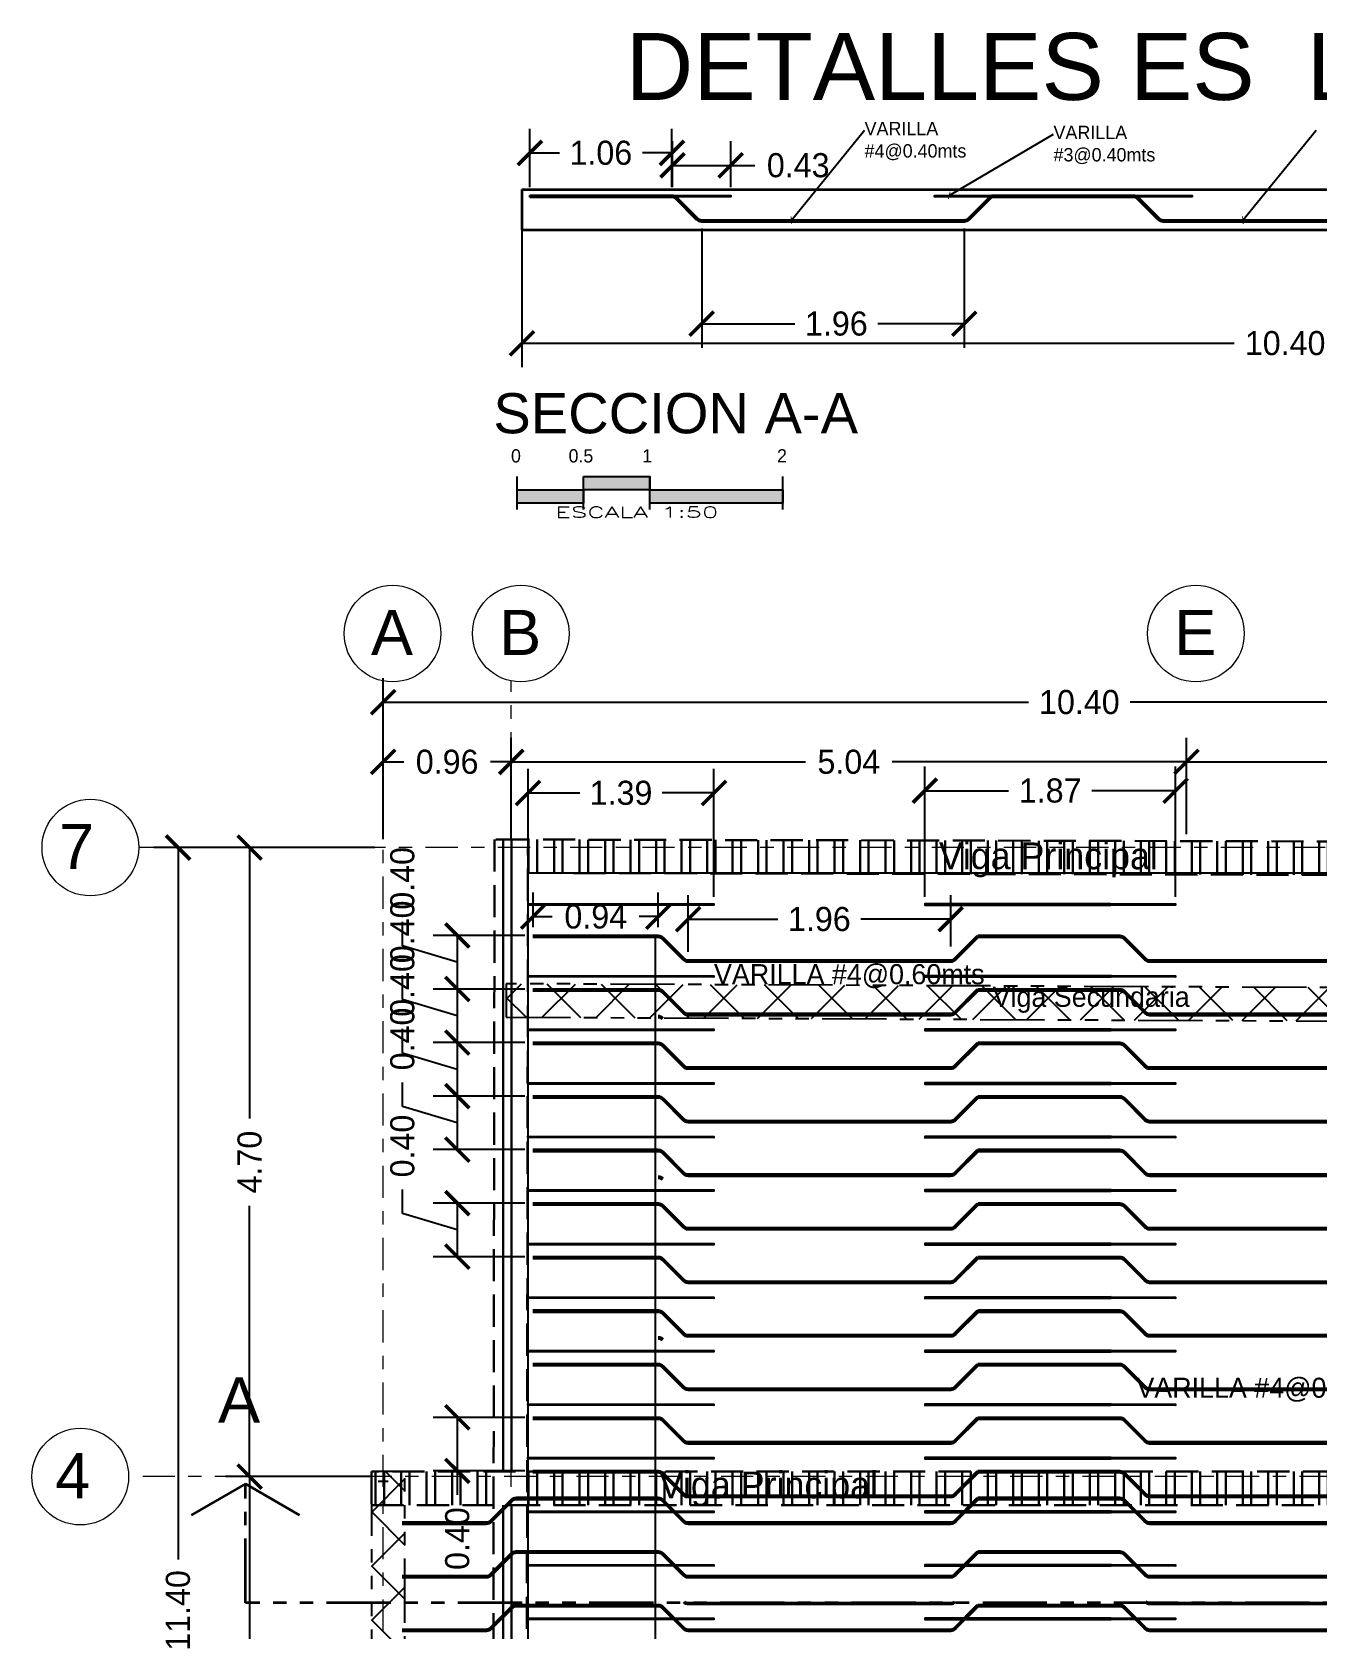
# Model space of a CAD drawing. Header units: millimetres. Extents: x -9559 to 23034, y -7226 to 22400.
# Drawn here: x 175.36 to 184.95, y -36.51 to -24.59 of the extents above; entities that cross this region are included whole.
import ezdxf
from ezdxf.enums import TextEntityAlignment as Align

# ---------------------------------------------------------------- set-up
doc = ezdxf.new("R2010")
doc.units = ezdxf.units.MM
doc.header["$LTSCALE"] = 0.02
for name, pattern in [('0', [0]), ('ACAD_ISO02W100', [15, 12, -3]), ('ACAD_ISO05W100', [33, 24, -3, 0, -3, 0, -3]), ('ACAD_ISO06W100', [36, 24, -3, 0, -3, 0, -3, 0, -3]), ('ACAD_ISO10W100', [18, 12, -3, 0, -3])]:
    doc.linetypes.add(name, pattern=pattern)
for name, color, linetype, lineweight in [('A_DIM-1', 251, 'Continuous', 18), ('ES-LOSA 3', 130, 'Continuous', 30), ('ES-LOSA SOLIDA', 255, '0', 25), ('ES-VIGA PRINCIPAL', 250, 'ACAD_ISO02W100', 30), ('ES-VIGASECUNDARIAS', 7, 'ACAD_ISO06W100', 25), ('ES-ZAPATA CORRIDA', 251, 'Continuous', 30), ('G-ANNO-TEXT', 250, 'Continuous', 9), ('S-GRID', 253, 'ACAD_ISO10W100', 5), ('S-GRID-IDEN', 253, 'Continuous', 9)]:
    doc.layers.add(name, color=color, linetype=linetype, lineweight=lineweight)
doc.layers.add('ES-LOSA 1', color=1, linetype='Continuous', transparency=0.75)
doc.styles.add('Arial_3', font='arial.ttf', dxfattribs={"height": 0.18})
doc.styles.add('Arial_6', font='arial.ttf', dxfattribs={"height": 0.3375})
doc.styles.add('CUADROS', font='arial.ttf')
doc.styles.add('ROMANS', font='', dxfattribs={"width": 0.8})
doc.styles.add('SIM1', font='SIMPLEX.shx', dxfattribs={"width": 1.1, "height": 0.25})
doc.styles.get("Standard").update_dxf_attribs({"font": 'GOTHIC.TTF'})
doc.styles.get('ROMANS').set_extended_font_data('VNI-Avo')
doc.dimstyles.get("Standard").update_dxf_attribs({"dimtxt": 0.18, "dimasz": 0.18, "dimexe": 0.18, "dimexo": 0.0625, "dimgap": 0.09, "dimtad": 0, "dimzin": 3, "dimdsep": 46, "dimtxsty": 'Standard', "dimblk": 'ARCHTICK', "dimcen": 0.09, "dimadec": 0, "dimazin": 0, "dimtfac": 1, "dimtofl": 0, "dimtmove": 0, "dimatfit": 3, "dimldrblk": 'ARCHTICK', "dimfxl": 1, "dimtolj": 1, "dimtzin": 0, "dimarcsym": 0})

# ---------------------------------------------------------------- blocks, each defined once
blk = doc.blocks.new('_ArchTick')
at = {"color": 0, "linetype": 'ByBlock', "const_width": 0.15}
blk.add_lwpolyline([(-0.5, -0.5), (0.5, 0.5)], dxfattribs=at)
blk = doc.blocks.new('*D312')
at = {"layer": 'ES-LOSA 3', "color": 0, "lineweight": -2, "transparency": 16777216}
for p, q in [((179.079, -25.745), (179.079, -25.309)), ((180.14, -25.745), (180.14, -25.309)), ((179.079, -25.489), (179.299, -25.489)), ((180.14, -25.489), (179.919, -25.489))]:
    blk.add_line(p, q, dxfattribs=at)
at = {"layer": 'ES-LOSA 3', "color": 0, "lineweight": -2, "transparency": 16777216, "xscale": 0.18, "yscale": 0.18, "zscale": 0.18, "rotation": 180}
blk.add_blockref('_ArchTick', (179.079, -25.489), dxfattribs=at)
at = {"layer": 'ES-LOSA 3', "color": 0, "lineweight": -2, "transparency": 16777216, "xscale": 0.18, "yscale": 0.18, "zscale": 0.18}
blk.add_blockref('_ArchTick', (180.14, -25.489), dxfattribs=at)
at = {"layer": 'ES-LOSA 3', "color": 0, "transparency": 16777216, "insert": (179.609, -25.489), "char_height": 0.18, "attachment_point": 5}
blk.add_mtext('\\A1;1.06', dxfattribs=at)
blk = doc.blocks.new('*D313')
at = {"layer": 'ES-LOSA 3', "color": 0, "lineweight": -2, "transparency": 16777216}
for p, q in [((180.362, -26.053), (180.362, -26.945)), ((182.323, -26.053), (182.323, -26.945)), ((180.362, -26.765), (181.058, -26.765)), ((182.323, -26.765), (181.678, -26.765))]:
    blk.add_line(p, q, dxfattribs=at)
at = {"layer": 'ES-LOSA 3', "color": 0, "lineweight": -2, "transparency": 16777216, "xscale": 0.18, "yscale": 0.18, "zscale": 0.18, "rotation": 180}
blk.add_blockref('_ArchTick', (180.362, -26.765), dxfattribs=at)
at = {"layer": 'ES-LOSA 3', "color": 0, "lineweight": -2, "transparency": 16777216, "xscale": 0.18, "yscale": 0.18, "zscale": 0.18}
blk.add_blockref('_ArchTick', (182.323, -26.765), dxfattribs=at)
at = {"layer": 'ES-LOSA 3', "color": 0, "transparency": 16777216, "insert": (181.368, -26.765), "char_height": 0.18, "attachment_point": 5}
blk.add_mtext('\\A1;1.96', dxfattribs=at)
blk = doc.blocks.new('*D314')
at = {"color": 0, "lineweight": -2, "transparency": 16777216}
for p, q in [((177.92, -30.679), (176.806, -30.679)), ((176.986, -30.679), (176.986, -32.703)), ((176.986, -35.379), (176.986, -33.355)), ((177.883, -35.379), (176.806, -35.379))]:
    blk.add_line(p, q, dxfattribs=at)
at = {"color": 0, "lineweight": -2, "transparency": 16777216, "xscale": 0.18, "yscale": 0.18, "zscale": 0.18}
for p, rotation in [((176.986, -30.679), 90), ((176.986, -35.379), 270)]:
    blk.add_blockref('_ArchTick', p, dxfattribs=dict(at, rotation=rotation))
at = {"color": 0, "transparency": 16777216, "insert": (176.986, -33.029), "char_height": 0.18, "attachment_point": 5, "rotation": 90}
blk.add_mtext('\\A1;4.70', dxfattribs=at)
blk = doc.blocks.new('*D315')
at = {"color": 0, "lineweight": -2, "transparency": 16777216}
for p, q in [((177.883, -35.379), (176.806, -35.379)), ((176.986, -35.379), (176.986, -37.893)), ((176.986, -41.054), (176.986, -38.54)), ((177.883, -41.054), (176.806, -41.054))]:
    blk.add_line(p, q, dxfattribs=at)
at = {"color": 0, "lineweight": -2, "transparency": 16777216, "xscale": 0.18, "yscale": 0.18, "zscale": 0.18}
for p, rotation in [((176.986, -35.379), 90), ((176.986, -41.054), 270)]:
    blk.add_blockref('_ArchTick', p, dxfattribs=dict(at, rotation=rotation))
at = {"color": 0, "transparency": 16777216, "insert": (176.986, -38.216), "char_height": 0.18, "attachment_point": 5, "rotation": 90}
blk.add_mtext('\\A1;5.68', dxfattribs=at)
blk = doc.blocks.new('*D316')
at = {"color": 0, "lineweight": -2, "transparency": 16777216}
for p, q in [((177.983, -30.616), (177.983, -29.859)), ((178.94, -30.616), (178.94, -29.859)), ((177.983, -30.039), (178.138, -30.039)), ((178.94, -30.039), (178.785, -30.039))]:
    blk.add_line(p, q, dxfattribs=at)
at = {"color": 0, "lineweight": -2, "transparency": 16777216, "xscale": 0.18, "yscale": 0.18, "zscale": 0.18, "rotation": 180}
blk.add_blockref('_ArchTick', (177.983, -30.039), dxfattribs=at)
at = {"color": 0, "lineweight": -2, "transparency": 16777216, "xscale": 0.18, "yscale": 0.18, "zscale": 0.18}
blk.add_blockref('_ArchTick', (178.94, -30.039), dxfattribs=at)
at = {"color": 0, "transparency": 16777216, "insert": (178.461, -30.039), "char_height": 0.18, "attachment_point": 5}
blk.add_mtext('\\A1;0.96', dxfattribs=at)
blk = doc.blocks.new('*D317')
at = {"color": 0, "lineweight": -2, "transparency": 16777216}
for p, q in [((178.94, -30.616), (178.94, -29.859)), ((183.983, -30.579), (183.983, -29.859)), ((178.94, -30.039), (181.137, -30.039)), ((183.983, -30.039), (181.786, -30.039))]:
    blk.add_line(p, q, dxfattribs=at)
at = {"color": 0, "lineweight": -2, "transparency": 16777216, "xscale": 0.18, "yscale": 0.18, "zscale": 0.18, "rotation": 180}
blk.add_blockref('_ArchTick', (178.94, -30.039), dxfattribs=at)
at = {"color": 0, "lineweight": -2, "transparency": 16777216, "xscale": 0.18, "yscale": 0.18, "zscale": 0.18}
blk.add_blockref('_ArchTick', (183.983, -30.039), dxfattribs=at)
at = {"color": 0, "transparency": 16777216, "insert": (181.461, -30.039), "char_height": 0.18, "attachment_point": 5}
blk.add_mtext('\\A1;5.04', dxfattribs=at)
blk = doc.blocks.new('*D318')
at = {"color": 0, "lineweight": -2, "transparency": 16777216}
for p, q in [((183.983, -30.579), (183.983, -29.859)), ((188.383, -30.579), (188.383, -29.859)), ((183.983, -30.039), (185.857, -30.039)), ((188.383, -30.039), (186.508, -30.039))]:
    blk.add_line(p, q, dxfattribs=at)
at = {"color": 0, "lineweight": -2, "transparency": 16777216, "xscale": 0.18, "yscale": 0.18, "zscale": 0.18, "rotation": 180}
blk.add_blockref('_ArchTick', (183.983, -30.039), dxfattribs=at)
at = {"color": 0, "lineweight": -2, "transparency": 16777216, "xscale": 0.18, "yscale": 0.18, "zscale": 0.18}
blk.add_blockref('_ArchTick', (188.383, -30.039), dxfattribs=at)
at = {"color": 0, "transparency": 16777216, "insert": (186.183, -30.039), "char_height": 0.18, "attachment_point": 5}
blk.add_mtext('\\A1;4.40', dxfattribs=at)
blk = doc.blocks.new('*D324')
at = {"color": 0, "lineweight": -2, "transparency": 16777216}
for p, q in [((177.983, -29.976), (177.983, -29.413)), ((188.383, -29.976), (188.383, -29.413)), ((177.983, -29.593), (182.802, -29.593)), ((188.383, -29.593), (183.563, -29.593))]:
    blk.add_line(p, q, dxfattribs=at)
at = {"color": 0, "lineweight": -2, "transparency": 16777216, "xscale": 0.18, "yscale": 0.18, "zscale": 0.18, "rotation": 180}
blk.add_blockref('_ArchTick', (177.983, -29.593), dxfattribs=at)
at = {"color": 0, "lineweight": -2, "transparency": 16777216, "xscale": 0.18, "yscale": 0.18, "zscale": 0.18}
blk.add_blockref('_ArchTick', (188.383, -29.593), dxfattribs=at)
at = {"color": 0, "transparency": 16777216, "insert": (183.183, -29.593), "char_height": 0.18, "attachment_point": 5}
blk.add_mtext('\\A1;10.40', dxfattribs=at)
blk = doc.blocks.new('*D326')
at = {"color": 0, "lineweight": -2, "transparency": 16777216}
for p, q in [((176.923, -30.679), (176.271, -30.679)), ((176.451, -30.679), (176.451, -35.998)), ((176.451, -42.079), (176.451, -36.76)), ((176.923, -42.079), (176.271, -42.079))]:
    blk.add_line(p, q, dxfattribs=at)
at = {"color": 0, "lineweight": -2, "transparency": 16777216, "xscale": 0.18, "yscale": 0.18, "zscale": 0.18}
for p, rotation in [((176.451, -30.679), 90), ((176.451, -42.079), 270)]:
    blk.add_blockref('_ArchTick', p, dxfattribs=dict(at, rotation=rotation))
at = {"color": 0, "transparency": 16777216, "insert": (176.451, -36.379), "char_height": 0.18, "attachment_point": 5, "rotation": 90}
blk.add_mtext('\\A1;11.40', dxfattribs=at)
blk = doc.blocks.new('*D328')
at = {"color": 0, "lineweight": -2, "transparency": 16777216}
for p, q in [((179.02, -25.825), (179.02, -27.091)), ((190.42, -25.825), (190.42, -27.091)), ((179.02, -26.911), (184.34, -26.911)), ((190.42, -26.911), (185.101, -26.911))]:
    blk.add_line(p, q, dxfattribs=at)
at = {"color": 0, "lineweight": -2, "transparency": 16777216, "xscale": 0.18, "yscale": 0.18, "zscale": 0.18, "rotation": 180}
blk.add_blockref('_ArchTick', (179.02, -26.911), dxfattribs=at)
at = {"color": 0, "lineweight": -2, "transparency": 16777216, "xscale": 0.18, "yscale": 0.18, "zscale": 0.18}
blk.add_blockref('_ArchTick', (190.42, -26.911), dxfattribs=at)
at = {"color": 0, "transparency": 16777216, "insert": (184.72, -26.911), "char_height": 0.18, "attachment_point": 5}
blk.add_mtext('\\A1;10.40', dxfattribs=at)
blk = doc.blocks.new('*D373')
at = {"layer": 'ES-LOSA 1', "color": 0, "lineweight": -2, "transparency": 16777216}
for p, q in [((180.144, -25.745), (180.144, -25.402)), ((180.579, -25.745), (180.579, -25.402)), ((180.144, -25.582), (180.579, -25.582)), ((180.579, -25.582), (180.759, -25.582))]:
    blk.add_line(p, q, dxfattribs=at)
at = {"layer": 'ES-LOSA 1', "color": 0, "lineweight": -2, "transparency": 16777216, "xscale": 0.18, "yscale": 0.18, "zscale": 0.18, "rotation": 180}
blk.add_blockref('_ArchTick', (180.144, -25.582), dxfattribs=at)
at = {"layer": 'ES-LOSA 1', "color": 0, "lineweight": -2, "transparency": 16777216, "xscale": 0.18, "yscale": 0.18, "zscale": 0.18}
blk.add_blockref('_ArchTick', (180.579, -25.582), dxfattribs=at)
at = {"layer": 'ES-LOSA 1', "color": 0, "transparency": 16777216, "insert": (181.083, -25.582), "char_height": 0.18, "attachment_point": 5}
blk.add_mtext('\\A1;0.43', dxfattribs=at)
blk = doc.blocks.new('*U374')
at = {"layer": 'ES-LOSA 1'}
blk.add_lwpolyline([(0.289, -0.951), (0.29, 0.439), (0.3, 0.439), (0.299, -0.951)], close=True, dxfattribs=at)
blk = doc.blocks.new('*U375')
at = {"layer": 'ES-LOSA SOLIDA', "color": 0, "linetype": 'ByBlock', "lineweight": -2, "transparency": 16777216, "rotation": 270.0000000000012}
for p in [(-78.303, -158.156), (-78.303, -158.556), (-78.303, -158.956), (-78.303, -159.356), (-78.303, -159.756), (-78.303, -160.156), (-78.303, -160.556), (-78.303, -160.956), (-78.303, -161.356), (-78.303, -161.756), (-78.303, -162.156), (-78.303, -162.556), (-78.303, -162.956), (-78.303, -163.356), (-78.303, -163.756), (-78.303, -164.156), (-78.303, -164.556), (-78.303, -164.956), (-78.303, -165.356), (-78.303, -165.756), (-78.303, -166.156), (-78.303, -166.556), (-78.303, -166.956), (-78.303, -167.356)]:
    blk.add_blockref('*U374', p, dxfattribs=at)
blk = doc.blocks.new('*U376')
at = {"layer": 'ES-LOSA 1'}
blk.add_lwpolyline([(0.289, -0.951), (0.29, 0.439), (0.3, 0.439), (0.299, -0.951)], close=True, dxfattribs=at)
blk = doc.blocks.new('*U377')
at = {"layer": 'ES-LOSA SOLIDA', "color": 0, "linetype": 'ByBlock', "lineweight": -2, "transparency": 16777216, "rotation": 270.0000000000012}
for p in [(-78.303, -158.156), (-78.303, -158.556), (-78.303, -158.956), (-78.303, -159.356), (-78.303, -159.756), (-78.303, -160.156), (-78.303, -160.556), (-78.303, -160.956), (-78.303, -161.356), (-78.303, -161.756), (-78.303, -162.156), (-78.303, -162.556), (-78.303, -162.956), (-78.303, -163.356), (-78.303, -163.756), (-78.303, -164.156), (-78.303, -164.556), (-78.303, -164.956), (-78.303, -165.356), (-78.303, -165.756), (-78.303, -166.156), (-78.303, -166.556), (-78.303, -166.956), (-78.303, -167.356)]:
    blk.add_blockref('*U376', p, dxfattribs=at)
blk = doc.blocks.new('*U378')
at = {"layer": 'ES-LOSA 1'}
blk.add_lwpolyline([(0.289, -0.951), (0.29, 0.439), (0.3, 0.439), (0.299, -0.951)], close=True, dxfattribs=at)
blk = doc.blocks.new('*U379')
at = {"layer": 'ES-LOSA SOLIDA', "color": 0, "linetype": 'ByBlock', "lineweight": -2, "transparency": 16777216, "rotation": 270.0000000000012}
for p in [(-78.303, -158.156), (-78.303, -158.556), (-78.303, -158.956), (-78.303, -159.356), (-78.303, -159.756), (-78.303, -160.156), (-78.303, -160.556), (-78.303, -160.956), (-78.303, -161.356), (-78.303, -161.756), (-78.303, -162.156), (-78.303, -162.556), (-78.303, -162.956), (-78.303, -163.356), (-78.303, -163.756), (-78.303, -164.156), (-78.303, -164.556), (-78.303, -164.956), (-78.303, -165.356), (-78.303, -165.756), (-78.303, -166.156), (-78.303, -166.556), (-78.303, -166.956), (-78.303, -167.356)]:
    blk.add_blockref('*U378', p, dxfattribs=at)
blk = doc.blocks.new('*U382')
at = {"layer": 'ES-LOSA 3'}
for p, q in [((0.171, 7.142), (0.171, 8.321)), ((0.184, 7.142), (0.184, 8.321)), ((0.003, 6.957), (0.159, 7.113)), ((0.012, 6.948), (0.168, 7.104)), ((-0.013, 5.859), (-0.013, 6.919)), ((0, 5.859), (0, 6.919)), ((0, 5.859), (-0.013, 5.859)), ((-0.002, 5.863), (-0.011, 5.854)), ((0.159, 5.684), (-0.011, 5.854)), ((0.168, 5.693), (-0.002, 5.863)), ((0.171, 3.694), (0.171, 5.656)), ((0.184, 3.694), (0.184, 5.656)), ((0.003, 3.509), (0.159, 3.666)), ((0.012, 3.5), (0.168, 3.657)), ((-0.013, 2.411), (-0.013, 3.472)), ((0, 2.411), (0, 3.472)), ((0, 2.411), (-0.013, 2.411)), ((-0.002, 2.415), (-0.011, 2.406)), ((0.159, 2.236), (-0.011, 2.406)), ((0.168, 2.245), (-0.002, 2.415)), ((0.171, 0.246), (0.171, 2.208)), ((0.184, 0.246), (0.184, 2.208)), ((0.003, 0.061), (0.159, 0.218)), ((0.012, 0.052), (0.168, 0.209)), ((-0.013, -1.037), (-0.013, 0.024)), ((0, -1.037), (0, 0.024)), ((0, -1.037), (-0.013, -1.037)), ((0.168, -1.222), (0.012, -1.065)), ((0.159, -1.231), (0.003, -1.074)), ((0.171, -1.889), (0.171, -1.259)), ((0.184, -1.889), (0.184, -1.259))]:
    blk.add_line(p, q, dxfattribs=at)
for centre, radius, start, end in [((0.131, 7.142), 0.04, 315, 360), ((0.131, 7.142), 0.0527, 315, 360), ((0.04, 6.919), 0.0527, 135, 180), ((0.04, 6.919), 0.04, 135, 180), ((0.131, 5.656), 0.04, 0, 45), ((0.131, 5.656), 0.0527, 360, 45), ((0.131, 3.694), 0.04, 315, 360), ((0.131, 3.694), 0.0527, 315, 0), ((0.04, 3.472), 0.0527, 135, 180), ((0.04, 3.472), 0.04, 135, 180), ((0.131, 2.208), 0.04, 360, 45), ((0.131, 2.208), 0.0527, 360, 45), ((0.131, 0.246), 0.04, 315, 360), ((0.131, 0.246), 0.0527, 315, 0), ((0.04, 0.024), 0.0527, 135, 180), ((0.04, 0.024), 0.04, 135, 180), ((0.04, -1.037), 0.0527, 180, 225), ((0.04, -1.037), 0.04, 180, 225), ((0.131, -1.259), 0.04, 360, 45), ((0.131, -1.259), 0.0527, 360, 45)]:
    blk.add_arc(centre, radius, start, end, dxfattribs=at)
blk = doc.blocks.new('*U383')
at = {"layer": 'ES-LOSA SOLIDA', "color": 0, "linetype": 'ByBlock', "lineweight": -2, "transparency": 16777216, "rotation": 270.0000000000012}
for p in [(180.014, -35.549), (180.014, -35.949), (180.014, -36.349), (180.014, -36.749), (180.014, -37.149), (180.014, -37.549), (180.014, -37.949), (180.014, -38.349), (180.014, -38.749), (180.014, -39.149), (180.014, -39.549), (180.014, -39.949), (180.014, -40.349), (180.014, -40.749)]:
    blk.add_blockref('*U382', p, dxfattribs=at)
blk = doc.blocks.new('*U384')
at = {"layer": 'ES-LOSA 3'}
for p, q in [((-0.01, 5.859), (-0.01, 7.069)), ((0.003, 5.859), (0.003, 7.069)), ((0.003, 5.859), (-0.01, 5.859)), ((0.001, 5.863), (-0.008, 5.854)), ((0.162, 5.684), (-0.008, 5.854)), ((0.171, 5.693), (0.001, 5.863)), ((0.174, 3.694), (0.174, 5.656)), ((0.187, 3.694), (0.187, 5.656)), ((0.005, 3.509), (0.162, 3.666)), ((0.014, 3.5), (0.171, 3.657)), ((-0.01, 2.411), (-0.01, 3.472)), ((0.003, 2.411), (0.003, 3.472)), ((0.003, 2.411), (-0.01, 2.411)), ((0.001, 2.415), (-0.008, 2.406)), ((0.162, 2.236), (-0.008, 2.406)), ((0.171, 2.245), (0.001, 2.415)), ((0.174, 0.246), (0.174, 2.208)), ((0.187, 0.246), (0.187, 2.208)), ((0.005, 0.061), (0.162, 0.218)), ((0.014, 0.052), (0.171, 0.209)), ((-0.01, -0.912), (-0.01, 0.024)), ((0.003, -0.912), (0.003, 0.024))]:
    blk.add_line(p, q, dxfattribs=at)
for centre, radius, start, end in [((0.134, 5.656), 0.04, 0, 45), ((0.134, 5.656), 0.0527, 360, 45), ((0.134, 3.694), 0.04, 315, 360), ((0.134, 3.694), 0.0527, 315, 0), ((0.043, 3.472), 0.0527, 135, 180), ((0.043, 3.472), 0.04, 135, 180), ((0.134, 2.208), 0.04, 360, 45), ((0.134, 2.208), 0.0527, 360, 45), ((0.134, 0.246), 0.04, 315, 360), ((0.134, 0.246), 0.0527, 315, 0), ((0.043, 0.024), 0.0527, 135, 180), ((0.043, 0.024), 0.04, 135, 180)]:
    blk.add_arc(centre, radius, start, end, dxfattribs=at)
blk = doc.blocks.new('*U385')
at = {"layer": 'ES-LOSA SOLIDA', "color": 0, "linetype": 'ByBlock', "lineweight": -2, "transparency": 16777216, "rotation": 270.0000000000012}
for p in [(180.014, -31.346), (180.014, -31.746), (180.014, -32.146), (180.014, -32.546), (180.014, -32.946), (180.014, -33.346), (180.014, -33.746), (180.014, -34.146), (180.014, -34.546), (180.014, -34.946), (180.014, -35.346)]:
    blk.add_blockref('*U384', p, dxfattribs=at)
blk = doc.blocks.new('*D393')
at = {"color": 0, "lineweight": -2, "transparency": 16777216}
for p, q in [((179.065, -31.036), (179.065, -30.091)), ((180.454, -31.046), (180.454, -30.091)), ((179.065, -30.271), (179.452, -30.271)), ((180.454, -30.271), (180.067, -30.271))]:
    blk.add_line(p, q, dxfattribs=at)
at = {"color": 0, "lineweight": -2, "transparency": 16777216, "xscale": 0.18, "yscale": 0.18, "zscale": 0.18, "rotation": 180}
blk.add_blockref('_ArchTick', (179.065, -30.271), dxfattribs=at)
at = {"color": 0, "lineweight": -2, "transparency": 16777216, "xscale": 0.18, "yscale": 0.18, "zscale": 0.18}
blk.add_blockref('_ArchTick', (180.454, -30.271), dxfattribs=at)
at = {"color": 0, "transparency": 16777216, "insert": (179.76, -30.271), "char_height": 0.18, "attachment_point": 5}
blk.add_mtext('\\A1;1.39', dxfattribs=at)
blk = doc.blocks.new('*D394')
at = {"color": 0, "lineweight": -2, "transparency": 16777216}
for p, q in [((182.029, -31.046), (182.029, -30.074)), ((183.902, -31.046), (183.902, -30.074)), ((182.029, -30.254), (182.653, -30.254)), ((183.902, -30.254), (183.277, -30.254))]:
    blk.add_line(p, q, dxfattribs=at)
at = {"color": 0, "lineweight": -2, "transparency": 16777216, "xscale": 0.18, "yscale": 0.18, "zscale": 0.18, "rotation": 180}
blk.add_blockref('_ArchTick', (182.029, -30.254), dxfattribs=at)
at = {"color": 0, "lineweight": -2, "transparency": 16777216, "xscale": 0.18, "yscale": 0.18, "zscale": 0.18}
blk.add_blockref('_ArchTick', (183.902, -30.254), dxfattribs=at)
at = {"color": 0, "transparency": 16777216, "insert": (182.965, -30.254), "char_height": 0.18, "attachment_point": 5}
blk.add_mtext('\\A1;1.87', dxfattribs=at)
blk = doc.blocks.new('*D396')
at = {"layer": 'ES-LOSA SOLIDA', "color": 0, "lineweight": -2, "transparency": 16777216}
for p, q in [((179.103, -31.274), (179.103, -31.015)), ((180.038, -31.274), (180.038, -31.015)), ((179.103, -31.195), (179.245, -31.195)), ((180.038, -31.195), (179.896, -31.195))]:
    blk.add_line(p, q, dxfattribs=at)
at = {"layer": 'ES-LOSA SOLIDA', "color": 0, "lineweight": -2, "transparency": 16777216, "xscale": 0.18, "yscale": 0.18, "zscale": 0.18, "rotation": 180}
blk.add_blockref('_ArchTick', (179.103, -31.195), dxfattribs=at)
at = {"layer": 'ES-LOSA SOLIDA', "color": 0, "lineweight": -2, "transparency": 16777216, "xscale": 0.18, "yscale": 0.18, "zscale": 0.18}
blk.add_blockref('_ArchTick', (180.038, -31.195), dxfattribs=at)
at = {"layer": 'ES-LOSA SOLIDA', "color": 0, "transparency": 16777216, "insert": (179.571, -31.195), "char_height": 0.18, "attachment_point": 5}
blk.add_mtext('\\A1;0.94', dxfattribs=at)
blk = doc.blocks.new('*D397')
at = {"layer": 'ES-LOSA SOLIDA', "color": 0, "lineweight": -2, "transparency": 16777216}
for p, q in [((180.261, -31.458), (180.261, -31.034)), ((182.222, -31.418), (182.222, -31.034)), ((180.261, -31.214), (180.932, -31.214)), ((182.222, -31.214), (181.551, -31.214))]:
    blk.add_line(p, q, dxfattribs=at)
at = {"layer": 'ES-LOSA SOLIDA', "color": 0, "lineweight": -2, "transparency": 16777216, "xscale": 0.18, "yscale": 0.18, "zscale": 0.18, "rotation": 180}
blk.add_blockref('_ArchTick', (180.261, -31.214), dxfattribs=at)
at = {"layer": 'ES-LOSA SOLIDA', "color": 0, "lineweight": -2, "transparency": 16777216, "xscale": 0.18, "yscale": 0.18, "zscale": 0.18}
blk.add_blockref('_ArchTick', (182.222, -31.214), dxfattribs=at)
at = {"layer": 'ES-LOSA SOLIDA', "color": 0, "transparency": 16777216, "insert": (181.241, -31.214), "char_height": 0.18, "attachment_point": 5}
blk.add_mtext('\\A1;1.96', dxfattribs=at)
blk = doc.blocks.new('*D398')
at = {"color": 0, "lineweight": -2, "transparency": 16777216}
for p, q in [((178.127, -31.414), (178.127, -31.234)), ((179.04, -31.336), (178.357, -31.336)), ((178.537, -31.336), (178.537, -31.736)), ((178.537, -31.536), (178.127, -31.414)), ((179.04, -31.736), (178.357, -31.736))]:
    blk.add_line(p, q, dxfattribs=at)
at = {"color": 0, "lineweight": -2, "transparency": 16777216, "xscale": 0.18, "yscale": 0.18, "zscale": 0.18}
for p, rotation in [((178.537, -31.336), 90), ((178.537, -31.736), 270)]:
    blk.add_blockref('_ArchTick', p, dxfattribs=dict(at, rotation=rotation))
at = {"color": 0, "transparency": 16777216, "insert": (178.127, -30.909), "char_height": 0.18, "attachment_point": 5, "rotation": 90}
blk.add_mtext('\\A1;0.40', dxfattribs=at)
blk = doc.blocks.new('*D399')
at = {"color": 0, "lineweight": -2, "transparency": 16777216}
for p, q in [((178.127, -31.814), (178.127, -31.634)), ((178.537, -31.936), (178.127, -31.814)), ((179.04, -31.736), (178.357, -31.736)), ((178.537, -31.736), (178.537, -32.136)), ((179.04, -32.136), (178.357, -32.136))]:
    blk.add_line(p, q, dxfattribs=at)
at = {"color": 0, "lineweight": -2, "transparency": 16777216, "xscale": 0.18, "yscale": 0.18, "zscale": 0.18}
for p, rotation in [((178.537, -31.736), 90), ((178.537, -32.136), 270)]:
    blk.add_blockref('_ArchTick', p, dxfattribs=dict(at, rotation=rotation))
at = {"color": 0, "transparency": 16777216, "insert": (178.127, -31.309), "char_height": 0.18, "attachment_point": 5, "rotation": 90}
blk.add_mtext('\\A1;0.40', dxfattribs=at)
blk = doc.blocks.new('*D400')
at = {"color": 0, "lineweight": -2, "transparency": 16777216}
for p, q in [((178.127, -32.214), (178.127, -32.034)), ((179.04, -32.136), (178.357, -32.136)), ((178.537, -32.136), (178.537, -32.536)), ((178.537, -32.336), (178.127, -32.214)), ((179.04, -32.536), (178.357, -32.536))]:
    blk.add_line(p, q, dxfattribs=at)
at = {"color": 0, "lineweight": -2, "transparency": 16777216, "xscale": 0.18, "yscale": 0.18, "zscale": 0.18}
for p, rotation in [((178.537, -32.136), 90), ((178.537, -32.536), 270)]:
    blk.add_blockref('_ArchTick', p, dxfattribs=dict(at, rotation=rotation))
at = {"color": 0, "transparency": 16777216, "insert": (178.127, -31.709), "char_height": 0.18, "attachment_point": 5, "rotation": 90}
blk.add_mtext('\\A1;0.40', dxfattribs=at)
blk = doc.blocks.new('*D401')
at = {"color": 0, "lineweight": -2, "transparency": 16777216}
for p, q in [((178.127, -32.614), (178.127, -32.434)), ((179.04, -32.536), (178.357, -32.536)), ((178.537, -32.536), (178.537, -32.936)), ((178.537, -32.736), (178.127, -32.614)), ((179.04, -32.936), (178.357, -32.936))]:
    blk.add_line(p, q, dxfattribs=at)
at = {"color": 0, "lineweight": -2, "transparency": 16777216, "xscale": 0.18, "yscale": 0.18, "zscale": 0.18}
for p, rotation in [((178.537, -32.536), 90), ((178.537, -32.936), 270)]:
    blk.add_blockref('_ArchTick', p, dxfattribs=dict(at, rotation=rotation))
at = {"color": 0, "transparency": 16777216, "insert": (178.127, -32.109), "char_height": 0.18, "attachment_point": 5, "rotation": 90}
blk.add_mtext('\\A1;0.40', dxfattribs=at)
blk = doc.blocks.new('*D402')
at = {"color": 0, "lineweight": -2, "transparency": 16777216}
for p, q in [((178.127, -33.414), (178.127, -33.234)), ((179.04, -33.336), (178.357, -33.336)), ((178.537, -33.336), (178.537, -33.736)), ((178.537, -33.536), (178.127, -33.414)), ((179.04, -33.736), (178.357, -33.736))]:
    blk.add_line(p, q, dxfattribs=at)
at = {"color": 0, "lineweight": -2, "transparency": 16777216, "xscale": 0.18, "yscale": 0.18, "zscale": 0.18}
for p, rotation in [((178.537, -33.336), 90), ((178.537, -33.736), 270)]:
    blk.add_blockref('_ArchTick', p, dxfattribs=dict(at, rotation=rotation))
at = {"color": 0, "transparency": 16777216, "insert": (178.127, -32.909), "char_height": 0.18, "attachment_point": 5, "rotation": 90}
blk.add_mtext('\\A1;0.40', dxfattribs=at)
blk = doc.blocks.new('*D403')
at = {"layer": 'ES-LOSA SOLIDA', "color": 0, "lineweight": -2, "transparency": 16777216}
for p, q in [((179.04, -34.936), (178.357, -34.936)), ((178.537, -34.936), (178.537, -35.336)), ((179.04, -35.336), (178.357, -35.336)), ((178.537, -35.336), (178.537, -35.516))]:
    blk.add_line(p, q, dxfattribs=at)
at = {"layer": 'ES-LOSA SOLIDA', "color": 0, "lineweight": -2, "transparency": 16777216, "xscale": 0.18, "yscale": 0.18, "zscale": 0.18}
for p, rotation in [((178.537, -34.936), 90), ((178.537, -35.336), 270)]:
    blk.add_blockref('_ArchTick', p, dxfattribs=dict(at, rotation=rotation))
at = {"layer": 'ES-LOSA SOLIDA', "color": 0, "transparency": 16777216, "insert": (178.537, -35.842), "char_height": 0.18, "attachment_point": 5, "rotation": 90}
blk.add_mtext('\\A1;0.40', dxfattribs=at)

msp = doc.modelspace()

# ---------------------------------------------------------------- hatches: boundary and pattern name
at = {"transparency": 33554687}
h = msp.add_hatch(color=256, dxfattribs=at)
h.dxf.hatch_style = 1
h.paths.add_polyline_path([(180.968, -28.105), (180.968, -28.006), (179.976, -28.006), (179.976, -28.105)])
h.paths.add_polyline_path([(179.48, -27.906), (179.48, -28.006), (179.976, -28.006), (179.976, -27.906)])
h.paths.add_polyline_path([(179.48, -28.105), (179.48, -28.006), (178.984, -28.006), (178.984, -28.105)])
at = {"layer": 'ES-VIGA PRINCIPAL', "transparency": 33554572}
h = msp.add_hatch(dxfattribs=at)
h.set_pattern_fill('ANSI32', color=8, scale=0.02, angle=45)
h.set_pattern_definition([(90, (258.31704, 126.80917), (-0.1905, 0), []), (90, (258.38054, 126.87267), (-0.1905, 0), [])])
h.paths.add_polyline_path([(188.225, -40.941), (179.065, -40.941), (179.065, -41.119), (178.815, -41.119), (178.815, -40.941), (177.895, -40.941), (177.895, -41.191), (188.224, -41.191)])
h.paths.add_polyline_path([(179.065, -30.619), (178.815, -30.619), (178.815, -40.941), (179.065, -40.941)])
h.paths.add_polyline_path([(179.065, -40.941), (178.815, -40.941), (178.815, -41.119), (179.065, -41.119)], flags=17)
h.paths.add_polyline_path([(188.508, -30.641), (188.258, -30.641), (188.225, -40.941), (188.475, -40.941)])
h.paths.add_polyline_path([(188.474, -41.191), (188.224, -41.191), (188.221, -42.216), (188.471, -42.216)])
h.paths.add_polyline_path([(188.47, -40.941), (188.225, -40.941), (188.224, -41.191), (188.47, -41.191)])
h.paths.add_polyline_path([(188.243, -35.341), (177.895, -35.341), (177.895, -35.591), (188.242, -35.591)])
h.paths.add_polyline_path([(188.258, -30.641), (179.065, -30.619), (179.065, -30.869), (188.257, -30.891)])
at = {"layer": 'ES-VIGASECUNDARIAS', "transparency": 33554534}
h = msp.add_hatch(dxfattribs=at)
h.set_pattern_fill('ANSI37', color=256, scale=0.09)
h.set_pattern_definition([(45, (258.31704, 126.80917), (-0.20205576, 0.20205576), []), (135, (258.31704, 126.80917), (-0.20205576, -0.20205576), [])])
h.paths.add_polyline_path([(188.471, -39.504), (188.471, -39.254), (178.146, -39.254), (178.146, -39.504)])
h.paths.add_polyline_path([(177.896, -41.191), (178.146, -41.191), (178.146, -35.341), (177.896, -35.341)])
h.paths.add_polyline_path([(188.471, -42.216), (188.471, -41.966), (184.09, -41.966), (184.09, -42.216)])
h.paths.add_polyline_path([(178.903, -31.696), (178.903, -31.946), (187.133, -31.985), (187.133, -31.735)])
h.paths.add_polyline_path([(187.133, -31.735), (187.133, -31.985), (188.308, -31.991), (188.308, -31.741)])
h.paths.add_polyline_path([(188.42, -31.741), (188.308, -31.741), (188.308, -31.991), (188.42, -31.991)])

# ---------------------------------------------------------------- linework, layer by layer
for p, q in [((178.984, -28.154), (178.984, -27.906)), ((179.48, -28.154), (179.48, -27.906)), ((179.976, -28.154), (179.976, -27.906)), ((180.968, -28.154), (180.968, -27.906)), ((178.02, -35.416), (177.945, -35.416)), ((180.261, -36.32), (182.222, -36.32)), ((180.261, -36.333), (182.222, -36.333)), ((183.708, -36.32), (185.67, -36.32)), ((183.708, -36.333), (185.67, -36.333))]:
    msp.add_line(p, q)
at = {"linetype": 'ACAD_ISO05W100', "lineweight": 35}
for p, q in [((176.954, -35.433), (176.549, -35.666)), ((176.954, -36.322), (176.954, -35.433)), ((176.954, -35.433), (177.358, -35.666)), ((189.801, -36.322), (176.954, -36.322))]:
    msp.add_line(p, q, dxfattribs=at)
for points in [[(178.984, -28.006), (179.48, -28.006), (179.48, -28.105), (178.984, -28.105)], [(179.48, -27.906), (179.976, -27.906), (179.976, -28.006), (179.48, -28.006)], [(179.976, -28.006), (180.968, -28.006), (180.968, -28.105), (179.976, -28.105)]]:
    msp.add_lwpolyline(points, close=True)
for centre, radius, start, end in [((180.261, -36.28), 0.0527, 225, 270), ((180.261, -36.28), 0.04, 225, 270), ((182.222, -36.28), 0.04, 270, 315), ((182.222, -36.28), 0.0527, 270, 315), ((183.708, -36.28), 0.0527, 225, 270), ((183.708, -36.28), 0.04, 225, 270)]:
    msp.add_arc(centre, radius, start, end)
for points in [[(178.984, -28.006), (178.984, -28.105), (179.48, -28.006), (179.48, -28.105)], [(179.48, -27.906), (179.48, -28.006), (179.976, -27.906), (179.976, -28.006)], [(179.976, -28.006), (179.976, -28.105), (180.968, -28.006), (180.968, -28.105)]]:
    msp.add_trace(points)
at = {"layer": 'ES-LOSA 1'}
for points in [[(180.14, -25.807), (180.579, -25.807), (180.579, -25.817), (180.14, -25.817)], [(182.1, -25.807), (182.539, -25.807), (182.539, -25.817), (182.1, -25.817)], [(183.587, -25.807), (184.026, -25.807), (184.026, -25.817), (183.587, -25.817)], [(179.065, -31.099), (180.454, -31.099), (180.454, -31.109), (179.065, -31.109)], [(183.418, -31.099), (182.029, -31.099), (182.029, -31.109), (183.418, -31.109)], [(182.513, -31.099), (183.902, -31.099), (183.902, -31.109), (182.513, -31.109)]]:
    msp.add_lwpolyline(points, close=True, dxfattribs=at)
at = {"layer": 'ES-LOSA 3'}
for p, q in [((179.079, -25.807), (180.14, -25.807)), ((179.079, -25.82), (179.079, -25.807)), ((179.079, -25.82), (180.14, -25.82)), ((180.168, -25.832), (180.324, -25.988)), ((180.177, -25.823), (180.333, -25.979)), ((182.352, -25.979), (182.522, -25.809)), ((182.361, -25.988), (182.531, -25.818)), ((182.531, -25.818), (182.522, -25.809)), ((182.526, -25.807), (183.587, -25.807)), ((182.526, -25.82), (182.526, -25.807)), ((182.526, -25.82), (183.587, -25.82)), ((183.615, -25.832), (183.772, -25.988)), ((183.624, -25.823), (183.781, -25.979)), ((180.362, -25.991), (182.323, -25.991)), ((183.809, -25.991), (185.771, -25.991)), ((180.362, -26.004), (182.323, -26.004)), ((183.809, -26.004), (185.771, -26.004))]:
    msp.add_line(p, q, dxfattribs=at)
for centre, radius, start, end in [((180.14, -25.86), 0.0527, 45, 90), ((180.14, -25.86), 0.04, 45, 90), ((183.587, -25.86), 0.0527, 45, 90), ((183.587, -25.86), 0.04, 45, 90), ((180.362, -25.951), 0.0527, 225, 270), ((180.362, -25.951), 0.04, 225, 270), ((182.323, -25.951), 0.04, 270, 315), ((182.323, -25.951), 0.0527, 270, 315), ((183.809, -25.951), 0.0527, 225, 270), ((183.809, -25.951), 0.04, 225, 270), ((180.038, -31.989), 0.0527, 45, 90), ((180.038, -31.989), 0.04, 45, 90), ((180.038, -32.589), 0.0527, 45, 90), ((180.038, -32.589), 0.04, 45, 90), ((180.038, -33.189), 0.0527, 45, 90), ((180.038, -33.189), 0.04, 45, 90), ((180.038, -33.789), 0.0527, 45, 90), ((180.038, -33.789), 0.04, 45, 90), ((180.038, -34.389), 0.0527, 45, 90), ((180.038, -34.389), 0.04, 45, 90), ((180.038, -34.989), 0.0527, 45, 90), ((180.038, -34.989), 0.04, 45, 90)]:
    msp.add_arc(centre, radius, start, end, dxfattribs=at)
at = {"layer": 'ES-LOSA SOLIDA'}
for p, q in [((180.014, -31.346), (180.014, -35.536)), ((180.014, -35.549), (180.014, -40.941))]:
    msp.add_line(p, q, dxfattribs=at)
msp.add_lwpolyline([(179.065, -30.869), (188.221, -30.869), (188.221, -41.966), (179.065, -41.966)], close=True, dxfattribs=at)
at = {"layer": 'ES-VIGA PRINCIPAL'}
for points in [[(179.05, -40.936), (179.065, -30.619), (178.815, -30.619), (178.8, -40.936)], [(188.257, -30.641), (179.065, -30.619), (179.065, -30.869), (188.257, -30.891)], [(188.492, -35.342), (177.895, -35.341), (177.895, -35.591), (188.492, -35.592)]]:
    msp.add_lwpolyline(points, close=True, dxfattribs=at)
at = {"layer": 'ES-VIGASECUNDARIAS'}
for points in [[(188.42, -31.741), (178.903, -31.696), (178.903, -31.946), (188.42, -31.991)], [(178.146, -41.191), (178.146, -35.341), (177.896, -35.341), (177.896, -41.191)]]:
    msp.add_lwpolyline(points, close=True, dxfattribs=at)
at = {"layer": 'ES-ZAPATA CORRIDA', "lineweight": 35}
for p, q in [((179.02, -25.763), (179.02, -26.063)), ((179.02, -25.763), (180.12, -25.763)), ((180.12, -25.763), (183.72, -25.763)), ((183.72, -25.763), (189.32, -25.763)), ((179.02, -26.063), (180.12, -26.063)), ((180.12, -26.063), (183.72, -26.063)), ((183.72, -26.063), (189.32, -26.063))]:
    msp.add_line(p, q, dxfattribs=at)
at = {"layer": 'S-GRID'}
for p, q in [((177.983, -43.016), (177.983, -29.435)), ((178.94, -43.016), (178.94, -29.435)), ((189.88, -30.679), (176.157, -30.679)), ((186.687, -35.379), (176.082, -35.379))]:
    msp.add_line(p, q, dxfattribs=at)
at = {"layer": 'S-GRID-IDEN', "linetype": '0'}
for centre in [(178.053, -29.08), (179.011, -29.08), (184.053, -29.08), (175.796, -30.679), (175.721, -35.379)]:
    msp.add_circle(centre, 0.361, dxfattribs=at)

# ---------------------------------------------------------------- block references
at = {"layer": 'ES-LOSA SOLIDA'}
for name, p in [('*U385', (0, 0)), ('*U375', (258.317, 126.809)), ('*U379', (261.765, 126.809)), ('*U383', (0, 0))]:
    msp.add_blockref(name, p, dxfattribs=at)
at = {"layer": 'ES-LOSA SOLIDA', "xscale": -1}
msp.add_blockref('*U377', (104.166, 126.809), dxfattribs=at)

# ---------------------------------------------------------------- texts
at = {"style": 'CUADROS'}
msp.add_text('DETALLES ES  LOSA', height=0.5, dxfattribs=at).set_placement((183.269, -24.843), align=Align.MIDDLE_CENTER)
at = {"style": 'SIM1', "width": 1.8}
msp.add_text('ESCALA 1:50', height=0.07935, dxfattribs=at).set_placement((179.878, -28.174), align=Align.MIDDLE)
at = {"linetype": 'ACAD_ISO05W100', "lineweight": 35, "style": 'Arial_6'}
msp.add_text('A', height=0.337, dxfattribs=at).set_placement((176.75, -34.975))
at = {"attachment_point": 1}
for s, insert, char_height, width in [('VARILLA #4@0.40mts', (181.579, -25.257, -0.164), 0.1, 0.93558), ('VARILLA #3@0.40mts', (182.99, -25.286, -0.164), 0.1, 0.93558), ('Viga Principal', (182.134, -30.641), 0.2, 2.46811), ('VARILLA #4@0.60mts', (180.454, -31.55, -0.164), 0.15, 2.46811), ('Viga Secundaria', (182.535, -31.719), 0.15, 2.46811), ('VARILLA #4@0.40mts', (183.609, -34.64), 0.15, 2.46811), ('Viga Principal', (180.044, -35.341), 0.2, 2.46811)]:
    msp.add_mtext(s, dxfattribs=dict(at, insert=insert, char_height=char_height, width=width))
at = {"layer": 'G-ANNO-TEXT', "insert": (178.806, -27.284), "char_height": 0.3, "width": 2.76323, "attachment_point": 1, "style": 'Arial_3', "bg_fill": 3, "box_fill_scale": 1.25, "bg_fill_color": 256, "bg_fill_true_color": 13158600, "bg_fill_transparency": 0}
msp.add_mtext('SECCION A-A', dxfattribs=at)
at = {"layer": 'S-GRID-IDEN', "style": 'Arial_6'}
for s, p in [('A', (177.892, -29.24)), ('B', (178.85, -29.24)), ('E', (183.892, -29.24)), ('7', (175.563, -30.84)), ('4', (175.534, -35.54))]:
    msp.add_text(s, height=0.337, dxfattribs=at).set_placement(p)

# ---------------------------------------------------------------- dimensions: what is measured, and where the dimension line sits
dim = msp.add_linear_dim(base=(190.42, -26.911), p1=(179.02, -25.763), p2=(190.42, -25.763), text='10.40', dimstyle='Standard')
dim.commit()
dim.dimension.update_dxf_attribs({"geometry": '*D328', "text_midpoint": (184.72, -26.911)})
for base, p1, p2, picture, middle in [((188.383, -29.593), (177.983, -30.039), (188.383, -30.039), '*D324', (183.183, -29.593)), ((178.94, -30.039), (177.983, -30.679), (178.94, -30.679), '*D316', (178.461, -30.039))]:
    dim = msp.add_linear_dim(base=base, p1=p1, p2=p2, dimstyle='Standard')
    dim.commit()
    dim.dimension.update_dxf_attribs({"geometry": picture, "text_midpoint": middle})
for base, p1, p2, picture, middle in [((183.983, -30.039), (178.94, -30.679), (183.983, -30.641), '*D317', (181.461, -30.039)), ((188.383, -30.039), (183.983, -30.641), (188.383, -30.641), '*D318', (186.183, -30.039)), ((180.454, -30.271), (179.065, -31.099), (180.454, -31.109), '*D393', (179.76, -30.271)), ((183.902, -30.254), (182.029, -31.109), (183.902, -31.109), '*D394', (182.965, -30.254))]:
    dim = msp.add_linear_dim(base=base, p1=p1, p2=p2, dimstyle='Standard', override={"dimtmove": 1})
    dim.commit()
    dim.dimension.update_dxf_attribs({"geometry": picture, "text_midpoint": middle})
for base, p1, p2, picture, middle in [((176.451, -30.679), (176.986, -42.079), (176.986, -30.679), '*D326', (176.451, -36.379)), ((176.986, -30.679), (177.945, -35.379), (177.983, -30.679), '*D314', (176.986, -33.029)), ((176.985643033, -35.378998466), (177.945076811, -41.053998466), (177.945076811, -35.378998466), '*D315', (176.985643033, -38.216498466))]:
    dim = msp.add_linear_dim(base=base, p1=p1, p2=p2, angle=90, dimstyle='Standard')
    dim.commit()
    dim.dimension.update_dxf_attribs({"geometry": picture, "text_midpoint": middle})
for base, p1, p2, picture, middle in [((178.537, -31.736), (179.103, -31.336), (179.103, -31.736), '*D398', (178.127, -31.144)), ((178.537, -32.136), (179.103, -31.736), (179.103, -32.136), '*D399', (178.127, -31.544)), ((178.537, -32.536), (179.103, -32.136), (179.103, -32.536), '*D400', (178.127, -31.944)), ((178.537, -32.936), (179.103, -32.536), (179.103, -32.936), '*D401', (178.127, -32.344)), ((178.537, -33.736), (179.103, -33.336), (179.103, -33.736), '*D402', (178.127, -33.144))]:
    dim = msp.add_linear_dim(base=base, p1=p1, p2=p2, angle=90, dimstyle='Standard', override={"dimtmove": 1})
    dim.commit()
    dim.dimension.update_dxf_attribs({"geometry": picture, "text_midpoint": middle})
at = {"layer": 'ES-LOSA 1'}
dim = msp.add_linear_dim(base=(180.5787, -25.5818), p1=(180.1441, -25.8073), p2=(180.5787, -25.8073), dimstyle='Standard', dxfattribs=at)
dim.commit()
dim.dimension.update_dxf_attribs({"geometry": '*D373', "text_midpoint": (181.0829, -25.5818)})
at = {"layer": 'ES-LOSA 3'}
dim = msp.add_linear_dim(base=(180.14, -25.489), p1=(179.079, -25.807), p2=(180.14, -25.807), dimstyle='Standard', dxfattribs=at)
dim.commit()
dim.dimension.update_dxf_attribs({"geometry": '*D312', "text_midpoint": (179.609, -25.489)})
dim = msp.add_linear_dim(base=(182.323, -26.765), p1=(180.362, -25.991), p2=(182.323, -25.991), dimstyle='Standard', dxfattribs=at)
dim.commit()
dim.dimension.update_dxf_attribs({"geometry": '*D313', "text_midpoint": (181.368, -26.765), "dimtype": 160})
at = {"layer": 'ES-LOSA SOLIDA'}
for base, p1, p2, picture, middle in [((180.0385, -31.1954), (179.1027, -31.3365), (180.0385, -31.3365), '*D396', (179.5706, -31.1954)), ((182.222, -31.214), (180.261, -31.52), (182.222, -31.48), '*D397', (181.241, -31.214))]:
    dim = msp.add_linear_dim(base=base, p1=p1, p2=p2, dimstyle='Standard', dxfattribs=at)
    dim.commit()
    dim.dimension.update_dxf_attribs({"geometry": picture, "text_midpoint": middle})
dim = msp.add_linear_dim(base=(178.537, -35.336), p1=(179.103, -34.936), p2=(179.103, -35.336), angle=90, dimstyle='Standard', dxfattribs=at)
dim.commit()
dim.dimension.update_dxf_attribs({"geometry": '*D403', "text_midpoint": (178.537, -35.842)})

# ---------------------------------------------------------------- leaders
at = {"layer": 'A_DIM-1'}
for points in [[(181.032, -25.991), (181.579, -25.319)], [(182.211, -25.807), (182.99, -25.348)], [(184.404, -25.991), (184.951, -25.319)]]:
    msp.add_leader(points, dimstyle='Standard', override={"dimscale": 0.2, "dimtxt": 0.3, "dimasz": 0.2, "dimtmove": 1}, dxfattribs=at)

# ---------------------------------------------------------------- next in the draw order: texts
at = {"style": 'ROMANS'}
for s, p in [('0', (178.938, -27.802)), ('0.5', (179.368, -27.802)), ('1', (179.919, -27.802)), ('2', (180.925, -27.802))]:
    msp.add_text(s, height=0.0992, dxfattribs=at).set_placement(p)

doc.saveas('drawing.dxf')
